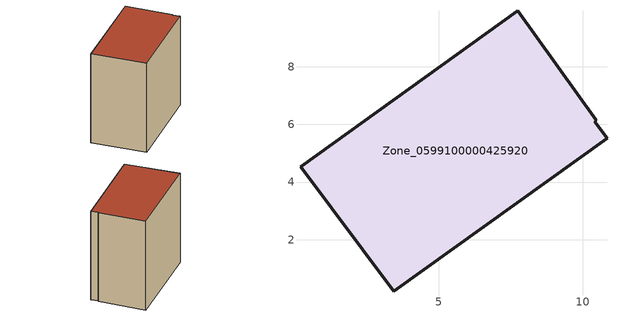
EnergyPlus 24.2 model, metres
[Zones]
Zone_0599100000425920
 floor ground (C_G): 3.44,0.21 0.2,4.54 7.74,9.95 10.46,6.15 10.41,6.09 10.84,5.52 z0
 wall outside (C_F): 10.41,6.09 10.46,6.15 7.74,9.95 0.2,4.54 3.44,0.21 10.84,5.52 10.41,6.09 z0:9.44
 roof outside (C_R): 10.46,6.15 7.74,9.95 0.2,4.54 3.44,0.21 10.84,5.52 10.41,6.09 z9.44
[BUILDING]
Pand.0599100000425920: North Axis=0; Terrain=City; Loads Convergence Tolerance Value=0.04; Temperature Convergence Tolerance Value=0.4; Solar Distribution=FullExterior; Maximum Number of Warmup Days=25; Minimum Number of Warmup Days=1
[Site:Location]
Rotterdam.The.Hague.AP_ZH_NLD Design_Conditions: Latitude=51.96; Longitude=4.45; Time Zone=1; Elevation=-4.5
[SITE:GROUNDTEMPERATURE:BUILDINGSURFACE]
18, 18, 18, 18, 18, 18, 18, 18, 18, 18, 18, 18
[MATERIAL] Thermal Absorptance=0.9; Solar Absorptance=0.7; Visible Absorptance=0.7
Name | Roughness | Thickness | Conductivity | Density | Specific Heat
G.TI.2006-2014 | MediumSmooth | 0.15 | 0.06 | 540 | 1210
F.TI.2006-2014 | Rough | 0.3 | 0.12 | 1920 | 840
R.TI.2006-2014 | MediumRough | 0.2 | 0.08 | 1500 | 1000
[CONSTRUCTION]
C_G: G.TI.2006-2014
C_F: F.TI.2006-2014
C_R: R.TI.2006-2014
[ZONE]
Zone_0599100000425920: Type=1; Multiplier=1; Ceiling Height=Autocalculate; Volume=Autocalculate; Floor Area=autocalculate; Part of Total Floor Area=Yes
[ZONEINFILTRATION:DESIGNFLOWRATE]
Infil_Zone_0599100000425920: Zone or ZoneList or Space or SpaceList=Zone_0599100000425920; Schedule=AlwaysOn; Design Flow Rate Calculation Method=Flow/Area; Flow Rate per Floor Area=0.0015; Constant Term Coefficient=1; Temperature Term Coefficient=0; Velocity Term Coefficient=0; Velocity Squared Term Coefficient=0
[HVACTEMPLATE:ZONE:IDEALLOADSAIRSYSTEM]
Zone_0599100000425920: Maximum Heating Supply Air Temperature=50; Minimum Cooling Supply Air Temperature=13; Maximum Heating Supply Air Humidity Ratio=0.0156; Minimum Cooling Supply Air Humidity Ratio=0.0077; Heating Limit=NoLimit; Cooling Limit=NoLimit; Dehumidification Control Type=ConstantSensibleHeatRatio; Cooling Sensible Heat Ratio=0.7; Dehumidification Setpoint=60; Humidification Control Type=None; Humidification Setpoint=30; Outdoor Air Method=None; Outdoor Air Flow Rate per Person=0.00944; Outdoor Air Flow Rate per Zone Floor Area=0; Outdoor Air Flow Rate per Zone=0; Demand Controlled Ventilation Type=None; Outdoor Air Economizer Type=NoEconomizer; Heat Recovery Type=None; Sensible Heat Recovery Effectiveness=0.7; Latent Heat Recovery Effectiveness=0.65
[ZONECONTROL:THERMOSTAT]
ThermostatControl_Zone_0599100000425920: Zone or ZoneList=Zone_0599100000425920; Control Type Schedule=DualSetpointControlType; Control 1=Thermostat_Zone_0599100000425920; Temperature Difference Between Cutout And Setpoint=0
[THERMOSTATSETPOINT:DUALSETPOINT]
Thermostat_Zone_0599100000425920: Heating Setpoint Temperature Schedule=HeatingSetpoint_Zone_0599100000425920; Cooling Setpoint Temperature Schedule=CoolingSetpoint_Zone_0599100000425920
[SCHEDULE:COMPACT]
HeatingSetpoint_Zone_0599100000425920: Through: 12/31, For: AllDays, Until: 24:00, 21
CoolingSetpoint_Zone_0599100000425920: Through: 12/31, For: AllDays, Until: 24:00, 24
DualSetpointControlType: Through: 12/31, For: AllDays, Until: 24:00, 4
AlwaysOn: Through: 12/31, For: AllDays, Until: 24:00, 1
